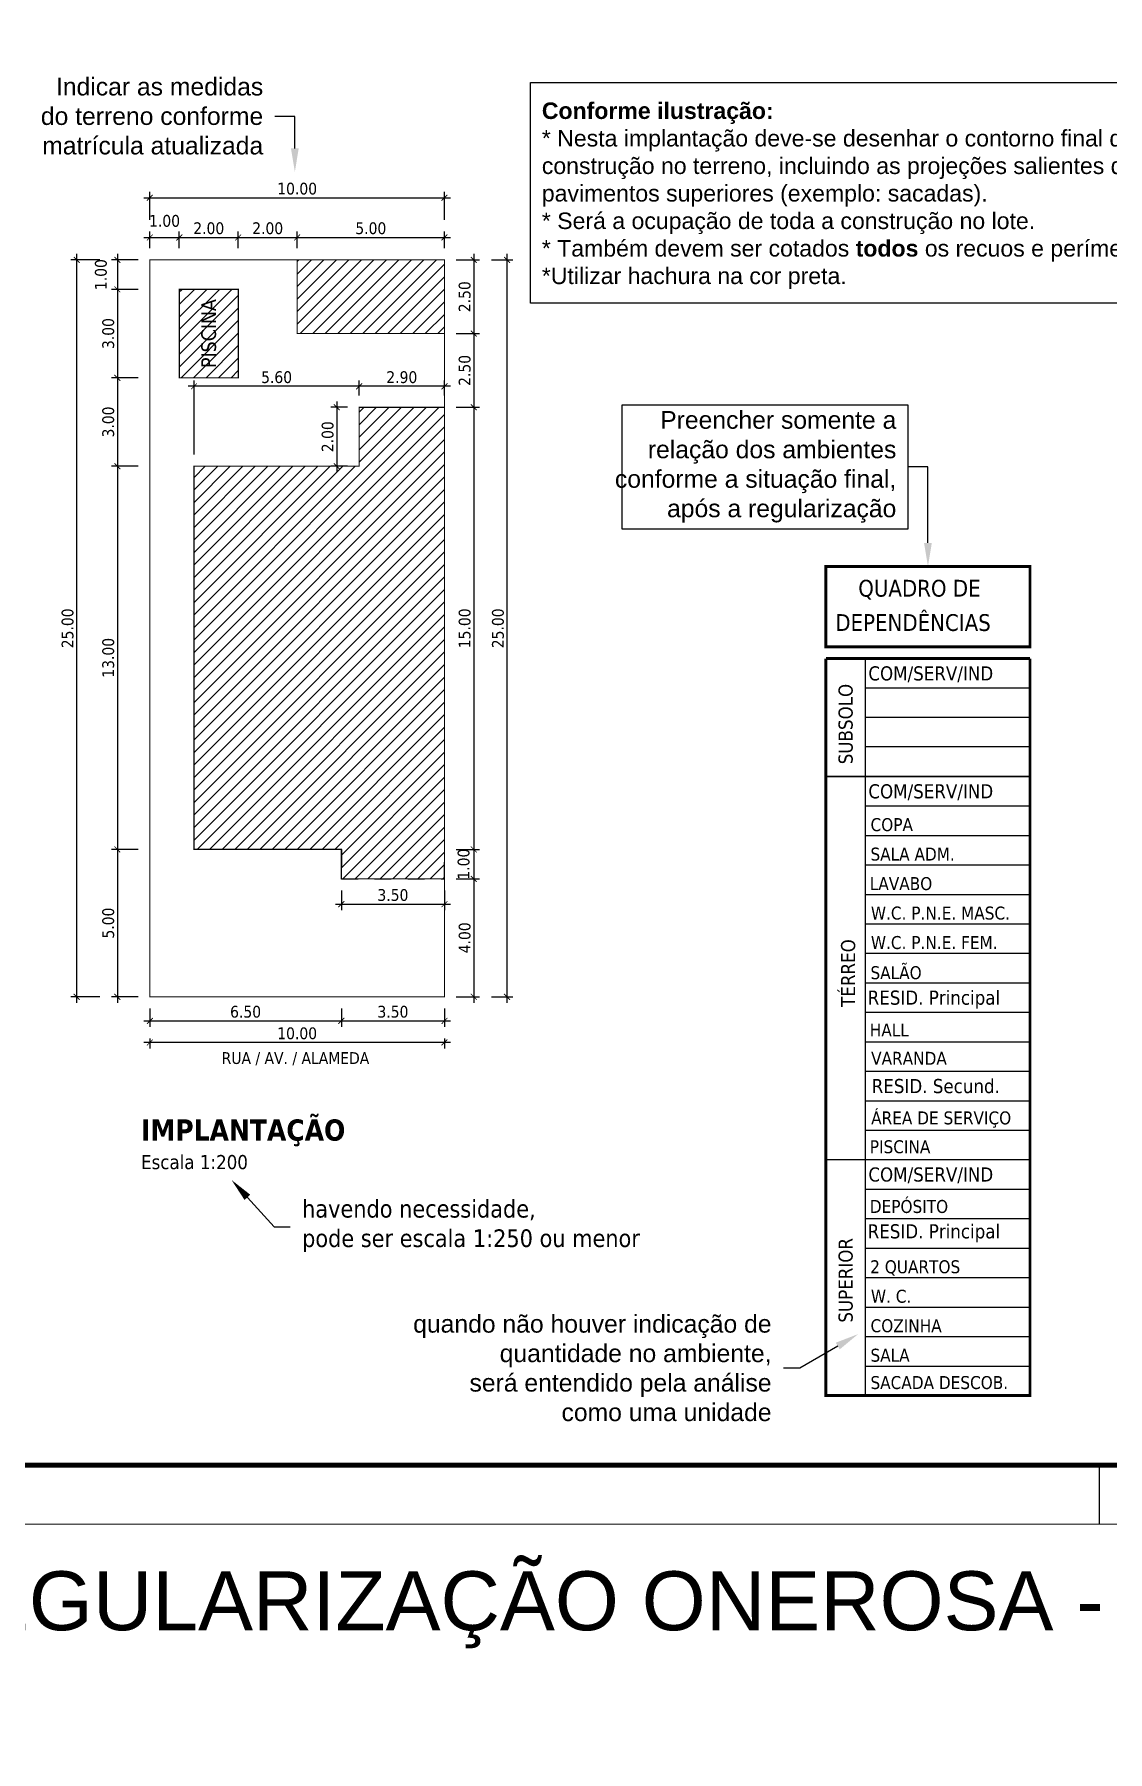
# Model space of a CAD drawing. Extents: x 1213.3 to 1312.5, y 1263.9 to 1309.5.
# Drawn here: x 1248.2 to 1266.42, y 1263.92 to 1293.05 of the extents above; entities that cross this region are included whole.
import ezdxf
from ezdxf import colors
from ezdxf.entities.mleader import LeaderData, LeaderLine
from ezdxf.enums import TextEntityAlignment as Align
from ezdxf.math import Vec2, Vec3

# ---------------------------------------------------------------- set-up
doc = ezdxf.new("R2010")
doc.units = 0
doc.linetypes.add('Tracejada', pattern=[0.564444, 0.282222, -0.282222])
doc.layers.add('Observações - NÃO PLOTAR', color=200, linetype='Continuous', plot=False)
doc.styles.add('_arial decreto', font='arial.ttf')
doc.styles.add('_tahoma decreto', font='tahoma.ttf')
doc.styles.add('MtX_Tahoma', font='tahomabd.ttf')
doc.dimstyles.new('200 COM LINHAS DECRETO', dxfattribs={"dimtxt": 0.2, "dimasz": 0.1, "dimexe": 0.1, "dimexo": 0.2, "dimgap": 0.05, "dimtad": 1, "dimlfac": 2, "dimzin": 4, "dimdsep": 46, "dimtxsty": '_tahoma decreto', "dimblk": 'ARCHTICK', "dimcen": 2, "dimdle": 0.1, "dimazin": 0, "dimtfac": 1, "dimtofl": 0, "dimtmove": 2, "dimatfit": 3, "dimldrblk": 'OPEN30', "dimfxl": 1, "dimtolj": 1, "dimtzin": 0, "dimarcsym": 0})
pattern_1 = [(45, (1250.16436, 1276.72004), (-0.106066, 0.106066), [])]

# ---------------------------------------------------------------- blocks, each defined once
blk = doc.blocks.new('_ArchTick')
at = {"color": 0, "linetype": 'ByBlock', "const_width": 0.15}
blk.add_lwpolyline([(-0.5, -0.5), (0.5, 0.5)], dxfattribs=at)
blk = doc.blocks.new('*D10')
at = {"color": 0, "lineweight": -2, "transparency": 16777216}
for p, q in [((1250.064, 1289.6), (1250.764, 1289.6)), ((1250.164, 1289.42), (1250.164, 1289.7)), ((1250.664, 1289.42), (1250.664, 1289.7))]:
    blk.add_line(p, q, dxfattribs=at)
at = {"layer": 'Defpoints', "color": 0, "ltscale": 2, "transparency": 16777216}
for p in [(1250.664, 1289.6), (1250.164, 1289.22), (1250.664, 1289.22)]:
    blk.add_point(p, dxfattribs=at)
at = {"color": 0, "lineweight": -2, "ltscale": 2, "transparency": 16777216, "xscale": 0.1, "yscale": 0.1, "zscale": 0.1, "rotation": 180}
blk.add_blockref('_ArchTick', (1250.164, 1289.6), dxfattribs=at)
at = {"color": 0, "lineweight": -2, "ltscale": 2, "transparency": 16777216, "xscale": 0.1, "yscale": 0.1, "zscale": 0.1}
blk.add_blockref('_ArchTick', (1250.664, 1289.6), dxfattribs=at)
at = {"color": 0, "ltscale": 2, "transparency": 16777216, "insert": (1250.414, 1289.88), "char_height": 0.2, "attachment_point": 5, "style": '_tahoma decreto'}
blk.add_mtext('\\A1;1.00', dxfattribs=at)
blk = doc.blocks.new('_Open30')
at = {"color": 0, "linetype": 'ByBlock', "lineweight": -2}
for p, q in [((-1, 0.27), (0, 0)), ((0, 0), (-1, -0.27)), ((0, 0), (-1, 0))]:
    blk.add_line(p, q, dxfattribs=at)
blk = doc.blocks.new('*D11')
at = {"color": 0, "lineweight": -2, "transparency": 16777216}
for p, q in [((1250.564, 1289.6), (1251.764, 1289.6)), ((1250.664, 1289.42), (1250.664, 1289.7)), ((1251.664, 1289.42), (1251.664, 1289.7))]:
    blk.add_line(p, q, dxfattribs=at)
at = {"layer": 'Defpoints', "color": 0, "ltscale": 2, "transparency": 16777216}
for p in [(1251.664, 1289.6), (1250.664, 1289.22), (1251.664, 1289.22)]:
    blk.add_point(p, dxfattribs=at)
at = {"color": 0, "lineweight": -2, "ltscale": 2, "transparency": 16777216, "xscale": 0.1, "yscale": 0.1, "zscale": 0.1, "rotation": 180}
blk.add_blockref('_ArchTick', (1250.664, 1289.6), dxfattribs=at)
at = {"color": 0, "lineweight": -2, "ltscale": 2, "transparency": 16777216, "xscale": 0.1, "yscale": 0.1, "zscale": 0.1}
blk.add_blockref('_ArchTick', (1251.664, 1289.6), dxfattribs=at)
at = {"color": 0, "ltscale": 2, "transparency": 16777216, "insert": (1251.164, 1289.755), "char_height": 0.2, "attachment_point": 5, "style": '_tahoma decreto'}
blk.add_mtext('\\A1;2.00', dxfattribs=at)
blk = doc.blocks.new('*D12')
at = {"color": 0, "lineweight": -2, "transparency": 16777216}
for p, q in [((1251.564, 1289.6), (1252.764, 1289.6)), ((1251.664, 1289.42), (1251.664, 1289.7)), ((1252.664, 1289.42), (1252.664, 1289.7))]:
    blk.add_line(p, q, dxfattribs=at)
at = {"layer": 'Defpoints', "color": 0, "ltscale": 2, "transparency": 16777216}
for p in [(1252.664, 1289.6), (1251.664, 1289.22), (1252.664, 1289.22)]:
    blk.add_point(p, dxfattribs=at)
at = {"color": 0, "lineweight": -2, "ltscale": 2, "transparency": 16777216, "xscale": 0.1, "yscale": 0.1, "zscale": 0.1, "rotation": 180}
blk.add_blockref('_ArchTick', (1251.664, 1289.6), dxfattribs=at)
at = {"color": 0, "lineweight": -2, "ltscale": 2, "transparency": 16777216, "xscale": 0.1, "yscale": 0.1, "zscale": 0.1}
blk.add_blockref('_ArchTick', (1252.664, 1289.6), dxfattribs=at)
at = {"color": 0, "ltscale": 2, "transparency": 16777216, "insert": (1252.164, 1289.755), "char_height": 0.2, "attachment_point": 5, "style": '_tahoma decreto'}
blk.add_mtext('\\A1;2.00', dxfattribs=at)
blk = doc.blocks.new('*D13')
at = {"color": 0, "lineweight": -2, "transparency": 16777216}
for p, q in [((1252.564, 1289.6), (1255.264, 1289.6)), ((1252.664, 1289.42), (1252.664, 1289.7)), ((1255.164, 1289.42), (1255.164, 1289.7))]:
    blk.add_line(p, q, dxfattribs=at)
at = {"layer": 'Defpoints', "color": 0, "ltscale": 2, "transparency": 16777216}
for p in [(1255.164, 1289.6), (1252.664, 1289.22), (1255.164, 1289.22)]:
    blk.add_point(p, dxfattribs=at)
at = {"color": 0, "lineweight": -2, "ltscale": 2, "transparency": 16777216, "xscale": 0.1, "yscale": 0.1, "zscale": 0.1, "rotation": 180}
blk.add_blockref('_ArchTick', (1252.664, 1289.6), dxfattribs=at)
at = {"color": 0, "lineweight": -2, "ltscale": 2, "transparency": 16777216, "xscale": 0.1, "yscale": 0.1, "zscale": 0.1}
blk.add_blockref('_ArchTick', (1255.164, 1289.6), dxfattribs=at)
at = {"color": 0, "ltscale": 2, "transparency": 16777216, "insert": (1253.914, 1289.755), "char_height": 0.2, "attachment_point": 5, "style": '_tahoma decreto'}
blk.add_mtext('\\A1;5.00', dxfattribs=at)
blk = doc.blocks.new('*D14')
at = {"color": 0, "lineweight": -2, "transparency": 16777216}
for p, q in [((1250.064, 1290.273), (1255.264, 1290.273)), ((1250.164, 1289.9), (1250.164, 1290.373)), ((1255.164, 1289.9), (1255.164, 1290.373))]:
    blk.add_line(p, q, dxfattribs=at)
at = {"layer": 'Defpoints', "color": 0, "ltscale": 2, "transparency": 16777216}
for p in [(1255.164, 1290.273), (1250.164, 1289.7), (1255.164, 1289.7)]:
    blk.add_point(p, dxfattribs=at)
at = {"color": 0, "lineweight": -2, "ltscale": 2, "transparency": 16777216, "xscale": 0.1, "yscale": 0.1, "zscale": 0.1, "rotation": 180}
blk.add_blockref('_ArchTick', (1250.164, 1290.273), dxfattribs=at)
at = {"color": 0, "lineweight": -2, "ltscale": 2, "transparency": 16777216, "xscale": 0.1, "yscale": 0.1, "zscale": 0.1}
blk.add_blockref('_ArchTick', (1255.164, 1290.273), dxfattribs=at)
at = {"color": 0, "ltscale": 2, "transparency": 16777216, "insert": (1252.664, 1290.427), "char_height": 0.2, "attachment_point": 5, "style": '_tahoma decreto'}
blk.add_mtext('\\A1;10.00', dxfattribs=at)
blk = doc.blocks.new('*D15')
at = {"color": 0, "lineweight": -2, "transparency": 16777216}
for p, q in [((1255.661, 1289.32), (1255.661, 1287.87)), ((1255.364, 1289.22), (1255.761, 1289.22)), ((1255.364, 1287.97), (1255.761, 1287.97))]:
    blk.add_line(p, q, dxfattribs=at)
at = {"layer": 'Defpoints', "color": 0, "ltscale": 2, "transparency": 16777216}
for p in [(1255.164, 1289.22), (1255.164, 1287.97), (1255.661, 1287.97)]:
    blk.add_point(p, dxfattribs=at)
at = {"color": 0, "lineweight": -2, "ltscale": 2, "transparency": 16777216, "xscale": 0.1, "yscale": 0.1, "zscale": 0.1}
for p, rotation in [((1255.661, 1289.22), 90), ((1255.661, 1287.97), 270)]:
    blk.add_blockref('_ArchTick', p, dxfattribs=dict(at, rotation=rotation))
at = {"color": 0, "ltscale": 2, "transparency": 16777216, "insert": (1255.507, 1288.595), "char_height": 0.2, "attachment_point": 5, "rotation": 90, "style": '_tahoma decreto'}
blk.add_mtext('\\A1;2.50', dxfattribs=at)
blk = doc.blocks.new('*D16')
at = {"color": 0, "lineweight": -2, "transparency": 16777216}
for p, q in [((1255.364, 1287.97), (1255.761, 1287.97)), ((1255.661, 1288.07), (1255.661, 1286.619)), ((1255.364, 1286.719), (1255.761, 1286.719))]:
    blk.add_line(p, q, dxfattribs=at)
at = {"layer": 'Defpoints', "color": 0, "ltscale": 2, "transparency": 16777216}
for p in [(1255.164, 1287.97), (1255.164, 1286.719), (1255.661, 1286.719)]:
    blk.add_point(p, dxfattribs=at)
at = {"color": 0, "lineweight": -2, "ltscale": 2, "transparency": 16777216, "xscale": 0.1, "yscale": 0.1, "zscale": 0.1}
for p, rotation in [((1255.661, 1287.97), 90), ((1255.661, 1286.719), 270)]:
    blk.add_blockref('_ArchTick', p, dxfattribs=dict(at, rotation=rotation))
at = {"color": 0, "ltscale": 2, "transparency": 16777216, "insert": (1255.507, 1287.345), "char_height": 0.2, "attachment_point": 5, "rotation": 90, "style": '_tahoma decreto'}
blk.add_mtext('\\A1;2.50', dxfattribs=at)
blk = doc.blocks.new('*D17')
at = {"color": 0, "lineweight": -2, "transparency": 16777216}
for p, q in [((1255.364, 1286.719), (1255.761, 1286.719)), ((1255.661, 1286.819), (1255.661, 1279.12)), ((1255.364, 1279.22), (1255.761, 1279.22))]:
    blk.add_line(p, q, dxfattribs=at)
at = {"layer": 'Defpoints', "color": 0, "ltscale": 2, "transparency": 16777216}
for p in [(1255.164, 1286.719), (1255.164, 1279.22), (1255.661, 1279.22)]:
    blk.add_point(p, dxfattribs=at)
at = {"color": 0, "lineweight": -2, "ltscale": 2, "transparency": 16777216, "xscale": 0.1, "yscale": 0.1, "zscale": 0.1}
for p, rotation in [((1255.661, 1286.719), 90), ((1255.661, 1279.22), 270)]:
    blk.add_blockref('_ArchTick', p, dxfattribs=dict(at, rotation=rotation))
at = {"color": 0, "ltscale": 2, "transparency": 16777216, "insert": (1255.507, 1282.97), "char_height": 0.2, "attachment_point": 5, "rotation": 90, "style": '_tahoma decreto'}
blk.add_mtext('\\A1;15.00', dxfattribs=at)
blk = doc.blocks.new('*D18')
at = {"color": 0, "lineweight": -2, "transparency": 16777216}
for p, q in [((1256.226, 1276.62), (1256.226, 1289.32)), ((1255.961, 1289.22), (1256.326, 1289.22)), ((1255.961, 1276.72), (1256.326, 1276.72))]:
    blk.add_line(p, q, dxfattribs=at)
at = {"layer": 'Defpoints', "color": 0, "ltscale": 2, "transparency": 16777216}
for p in [(1255.761, 1289.22), (1256.226, 1289.22), (1255.761, 1276.72)]:
    blk.add_point(p, dxfattribs=at)
at = {"color": 0, "lineweight": -2, "ltscale": 2, "transparency": 16777216, "xscale": 0.1, "yscale": 0.1, "zscale": 0.1}
for p, rotation in [((1256.226, 1289.22), 90), ((1256.226, 1276.72), 270)]:
    blk.add_blockref('_ArchTick', p, dxfattribs=dict(at, rotation=rotation))
at = {"color": 0, "ltscale": 2, "transparency": 16777216, "insert": (1256.072, 1282.97), "char_height": 0.2, "attachment_point": 5, "rotation": 90, "style": '_tahoma decreto'}
blk.add_mtext('\\A1;25.00', dxfattribs=at)
blk = doc.blocks.new('*D19')
at = {"color": 0, "lineweight": -2, "transparency": 16777216}
for p, q in [((1249.613, 1289.32), (1249.613, 1288.62)), ((1249.964, 1289.22), (1249.513, 1289.22)), ((1249.964, 1288.72), (1249.513, 1288.72))]:
    blk.add_line(p, q, dxfattribs=at)
at = {"layer": 'Defpoints', "color": 0, "ltscale": 2, "transparency": 16777216}
for p in [(1250.164, 1289.22), (1249.613, 1288.72), (1250.164, 1288.72)]:
    blk.add_point(p, dxfattribs=at)
at = {"color": 0, "lineweight": -2, "ltscale": 2, "transparency": 16777216, "xscale": 0.1, "yscale": 0.1, "zscale": 0.1}
for p, rotation in [((1249.613, 1289.22), 90), ((1249.613, 1288.72), 270)]:
    blk.add_blockref('_ArchTick', p, dxfattribs=dict(at, rotation=rotation))
at = {"color": 0, "ltscale": 2, "transparency": 16777216, "insert": (1249.334, 1288.97), "char_height": 0.2, "attachment_point": 5, "rotation": 90, "style": '_tahoma decreto'}
blk.add_mtext('\\A1;1.00', dxfattribs=at)
blk = doc.blocks.new('*D20')
at = {"color": 0, "lineweight": -2, "transparency": 16777216}
for p, q in [((1249.613, 1288.82), (1249.613, 1287.12)), ((1249.964, 1288.72), (1249.513, 1288.72)), ((1249.964, 1287.22), (1249.513, 1287.22))]:
    blk.add_line(p, q, dxfattribs=at)
at = {"layer": 'Defpoints', "color": 0, "ltscale": 2, "transparency": 16777216}
for p in [(1250.164, 1288.72), (1249.613, 1287.22), (1250.164, 1287.22)]:
    blk.add_point(p, dxfattribs=at)
at = {"color": 0, "lineweight": -2, "ltscale": 2, "transparency": 16777216, "xscale": 0.1, "yscale": 0.1, "zscale": 0.1}
for p, rotation in [((1249.613, 1288.72), 90), ((1249.613, 1287.22), 270)]:
    blk.add_blockref('_ArchTick', p, dxfattribs=dict(at, rotation=rotation))
at = {"color": 0, "ltscale": 2, "transparency": 16777216, "insert": (1249.459, 1287.97), "char_height": 0.2, "attachment_point": 5, "rotation": 90, "style": '_tahoma decreto'}
blk.add_mtext('\\A1;3.00', dxfattribs=at)
blk = doc.blocks.new('*D21')
at = {"color": 0, "lineweight": -2, "transparency": 16777216}
for p, q in [((1249.613, 1287.32), (1249.613, 1285.62)), ((1249.964, 1287.22), (1249.513, 1287.22)), ((1249.964, 1285.72), (1249.513, 1285.72))]:
    blk.add_line(p, q, dxfattribs=at)
at = {"layer": 'Defpoints', "color": 0, "ltscale": 2, "transparency": 16777216}
for p in [(1250.164, 1287.22), (1249.613, 1285.72), (1250.164, 1285.72)]:
    blk.add_point(p, dxfattribs=at)
at = {"color": 0, "lineweight": -2, "ltscale": 2, "transparency": 16777216, "xscale": 0.1, "yscale": 0.1, "zscale": 0.1}
for p, rotation in [((1249.613, 1287.22), 90), ((1249.613, 1285.72), 270)]:
    blk.add_blockref('_ArchTick', p, dxfattribs=dict(at, rotation=rotation))
at = {"color": 0, "ltscale": 2, "transparency": 16777216, "insert": (1249.459, 1286.47), "char_height": 0.2, "attachment_point": 5, "rotation": 90, "style": '_tahoma decreto'}
blk.add_mtext('\\A1;3.00', dxfattribs=at)
blk = doc.blocks.new('*D22')
at = {"color": 0, "lineweight": -2, "transparency": 16777216}
for p, q in [((1249.613, 1285.82), (1249.613, 1279.12)), ((1249.964, 1285.72), (1249.513, 1285.72)), ((1249.964, 1279.22), (1249.513, 1279.22))]:
    blk.add_line(p, q, dxfattribs=at)
at = {"layer": 'Defpoints', "color": 0, "ltscale": 2, "transparency": 16777216}
for p in [(1250.164, 1285.72), (1249.613, 1279.22), (1250.164, 1279.22)]:
    blk.add_point(p, dxfattribs=at)
at = {"color": 0, "lineweight": -2, "ltscale": 2, "transparency": 16777216, "xscale": 0.1, "yscale": 0.1, "zscale": 0.1}
for p, rotation in [((1249.613, 1285.72), 90), ((1249.613, 1279.22), 270)]:
    blk.add_blockref('_ArchTick', p, dxfattribs=dict(at, rotation=rotation))
at = {"color": 0, "ltscale": 2, "transparency": 16777216, "insert": (1249.459, 1282.47), "char_height": 0.2, "attachment_point": 5, "rotation": 90, "style": '_tahoma decreto'}
blk.add_mtext('\\A1;13.00', dxfattribs=at)
blk = doc.blocks.new('*D23')
at = {"color": 0, "lineweight": -2, "transparency": 16777216}
for p, q in [((1249.964, 1279.22), (1249.513, 1279.22)), ((1249.613, 1279.32), (1249.613, 1276.62)), ((1249.964, 1276.72), (1249.513, 1276.72))]:
    blk.add_line(p, q, dxfattribs=at)
at = {"layer": 'Defpoints', "color": 0, "ltscale": 2, "transparency": 16777216}
for p in [(1250.164, 1279.22), (1249.613, 1276.72), (1250.164, 1276.72)]:
    blk.add_point(p, dxfattribs=at)
at = {"color": 0, "lineweight": -2, "ltscale": 2, "transparency": 16777216, "xscale": 0.1, "yscale": 0.1, "zscale": 0.1}
for p, rotation in [((1249.613, 1279.22), 90), ((1249.613, 1276.72), 270)]:
    blk.add_blockref('_ArchTick', p, dxfattribs=dict(at, rotation=rotation))
at = {"color": 0, "ltscale": 2, "transparency": 16777216, "insert": (1249.459, 1277.97), "char_height": 0.2, "attachment_point": 5, "rotation": 90, "style": '_tahoma decreto'}
blk.add_mtext('\\A1;5.00', dxfattribs=at)
blk = doc.blocks.new('*D24')
at = {"color": 0, "lineweight": -2, "transparency": 16777216}
for p, q in [((1248.923, 1276.62), (1248.923, 1289.32)), ((1249.313, 1289.22), (1248.823, 1289.22)), ((1249.313, 1276.72), (1248.823, 1276.72))]:
    blk.add_line(p, q, dxfattribs=at)
at = {"layer": 'Defpoints', "color": 0, "ltscale": 2, "transparency": 16777216}
for p in [(1248.923, 1289.22), (1249.513, 1289.22), (1249.513, 1276.72)]:
    blk.add_point(p, dxfattribs=at)
at = {"color": 0, "lineweight": -2, "ltscale": 2, "transparency": 16777216, "xscale": 0.1, "yscale": 0.1, "zscale": 0.1}
for p, rotation in [((1248.923, 1289.22), 90), ((1248.923, 1276.72), 270)]:
    blk.add_blockref('_ArchTick', p, dxfattribs=dict(at, rotation=rotation))
at = {"color": 0, "ltscale": 2, "transparency": 16777216, "insert": (1248.769, 1282.97), "char_height": 0.2, "attachment_point": 5, "rotation": 90, "style": '_tahoma decreto'}
blk.add_mtext('\\A1;25.00', dxfattribs=at)
blk = doc.blocks.new('*D25')
at = {"color": 0, "lineweight": -2, "transparency": 16777216}
for p, q in [((1255.264, 1287.075), (1253.616, 1287.075)), ((1253.716, 1286.919), (1253.716, 1287.175)), ((1255.164, 1286.919), (1255.164, 1287.175))]:
    blk.add_line(p, q, dxfattribs=at)
at = {"layer": 'Defpoints', "color": 0, "ltscale": 2, "transparency": 16777216}
for p in [(1253.716, 1287.075), (1253.716, 1286.719), (1255.164, 1286.719)]:
    blk.add_point(p, dxfattribs=at)
at = {"color": 0, "lineweight": -2, "ltscale": 2, "transparency": 16777216, "xscale": 0.1, "yscale": 0.1, "zscale": 0.1, "rotation": 180}
blk.add_blockref('_ArchTick', (1253.716, 1287.075), dxfattribs=at)
at = {"color": 0, "lineweight": -2, "ltscale": 2, "transparency": 16777216, "xscale": 0.1, "yscale": 0.1, "zscale": 0.1}
blk.add_blockref('_ArchTick', (1255.164, 1287.075), dxfattribs=at)
at = {"color": 0, "ltscale": 2, "transparency": 16777216, "insert": (1254.44, 1287.229), "char_height": 0.2, "attachment_point": 5, "style": '_tahoma decreto'}
blk.add_mtext('\\A1;2.90', dxfattribs=at)
blk = doc.blocks.new('*D26')
at = {"color": 0, "lineweight": -2, "transparency": 16777216}
for p, q in [((1253.516, 1286.719), (1253.236, 1286.719)), ((1253.336, 1286.819), (1253.336, 1285.62)), ((1253.516, 1285.72), (1253.236, 1285.72))]:
    blk.add_line(p, q, dxfattribs=at)
at = {"layer": 'Defpoints', "color": 0, "ltscale": 2, "transparency": 16777216}
for p in [(1253.716, 1286.719), (1253.336, 1285.72), (1253.716, 1285.72)]:
    blk.add_point(p, dxfattribs=at)
at = {"color": 0, "lineweight": -2, "ltscale": 2, "transparency": 16777216, "xscale": 0.1, "yscale": 0.1, "zscale": 0.1}
for p, rotation in [((1253.336, 1286.719), 90), ((1253.336, 1285.72), 270)]:
    blk.add_blockref('_ArchTick', p, dxfattribs=dict(at, rotation=rotation))
at = {"color": 0, "ltscale": 2, "transparency": 16777216, "insert": (1253.182, 1286.22), "char_height": 0.2, "attachment_point": 5, "rotation": 90, "style": '_tahoma decreto'}
blk.add_mtext('\\A1;2.00', dxfattribs=at)
blk = doc.blocks.new('*D27')
at = {"color": 0, "lineweight": -2, "transparency": 16777216}
for p, q in [((1253.816, 1287.075), (1250.814, 1287.075)), ((1250.914, 1285.92), (1250.914, 1287.175)), ((1253.716, 1286.919), (1253.716, 1287.175))]:
    blk.add_line(p, q, dxfattribs=at)
at = {"layer": 'Defpoints', "color": 0, "ltscale": 2, "transparency": 16777216}
for p in [(1250.914, 1287.075), (1253.716, 1286.719), (1250.914, 1285.72)]:
    blk.add_point(p, dxfattribs=at)
at = {"color": 0, "lineweight": -2, "ltscale": 2, "transparency": 16777216, "xscale": 0.1, "yscale": 0.1, "zscale": 0.1, "rotation": 180}
blk.add_blockref('_ArchTick', (1250.914, 1287.075), dxfattribs=at)
at = {"color": 0, "lineweight": -2, "ltscale": 2, "transparency": 16777216, "xscale": 0.1, "yscale": 0.1, "zscale": 0.1}
blk.add_blockref('_ArchTick', (1253.716, 1287.075), dxfattribs=at)
at = {"color": 0, "ltscale": 2, "transparency": 16777216, "insert": (1252.315, 1287.229), "char_height": 0.2, "attachment_point": 5, "style": '_tahoma decreto'}
blk.add_mtext('\\A1;5.60', dxfattribs=at)
blk = doc.blocks.new('*D28')
at = {"color": 0, "lineweight": -2, "transparency": 16777216}
for p, q in [((1253.314, 1278.291), (1255.264, 1278.291)), ((1253.414, 1278.52), (1253.414, 1278.191)), ((1255.164, 1278.52), (1255.164, 1278.191))]:
    blk.add_line(p, q, dxfattribs=at)
at = {"layer": 'Defpoints', "color": 0, "ltscale": 2, "transparency": 16777216}
for p in [(1253.414, 1278.72), (1255.164, 1278.72), (1255.164, 1278.291)]:
    blk.add_point(p, dxfattribs=at)
at = {"color": 0, "lineweight": -2, "ltscale": 2, "transparency": 16777216, "xscale": 0.1, "yscale": 0.1, "zscale": 0.1, "rotation": 180}
blk.add_blockref('_ArchTick', (1253.414, 1278.291), dxfattribs=at)
at = {"color": 0, "lineweight": -2, "ltscale": 2, "transparency": 16777216, "xscale": 0.1, "yscale": 0.1, "zscale": 0.1}
blk.add_blockref('_ArchTick', (1255.164, 1278.291), dxfattribs=at)
at = {"color": 0, "ltscale": 2, "transparency": 16777216, "insert": (1254.289, 1278.445), "char_height": 0.2, "attachment_point": 5, "style": '_tahoma decreto'}
blk.add_mtext('\\A1;3.50', dxfattribs=at)
blk = doc.blocks.new('*D29')
at = {"color": 0, "lineweight": -2, "transparency": 16777216}
for p, q in [((1255.364, 1279.22), (1255.761, 1279.22)), ((1255.661, 1279.32), (1255.661, 1278.62)), ((1255.364, 1278.72), (1255.761, 1278.72))]:
    blk.add_line(p, q, dxfattribs=at)
at = {"layer": 'Defpoints', "color": 0, "ltscale": 2, "transparency": 16777216}
for p in [(1255.164, 1279.22), (1255.164, 1278.72), (1255.661, 1278.72)]:
    blk.add_point(p, dxfattribs=at)
at = {"color": 0, "lineweight": -2, "ltscale": 2, "transparency": 16777216, "xscale": 0.1, "yscale": 0.1, "zscale": 0.1}
for p, rotation in [((1255.661, 1279.22), 90), ((1255.661, 1278.72), 270)]:
    blk.add_blockref('_ArchTick', p, dxfattribs=dict(at, rotation=rotation))
at = {"color": 0, "ltscale": 2, "transparency": 16777216, "insert": (1255.489, 1278.97), "char_height": 0.2, "attachment_point": 5, "rotation": 90, "style": '_tahoma decreto'}
blk.add_mtext('\\A1;1.00', dxfattribs=at)
blk = doc.blocks.new('*D30')
at = {"color": 0, "lineweight": -2, "transparency": 16777216}
for p, q in [((1255.661, 1278.82), (1255.661, 1276.62)), ((1255.364, 1278.72), (1255.761, 1278.72)), ((1255.364, 1276.72), (1255.761, 1276.72))]:
    blk.add_line(p, q, dxfattribs=at)
at = {"layer": 'Defpoints', "color": 0, "ltscale": 2, "transparency": 16777216}
for p in [(1255.164, 1278.72), (1255.164, 1276.72), (1255.661, 1276.72)]:
    blk.add_point(p, dxfattribs=at)
at = {"color": 0, "lineweight": -2, "ltscale": 2, "transparency": 16777216, "xscale": 0.1, "yscale": 0.1, "zscale": 0.1}
for p, rotation in [((1255.661, 1278.72), 90), ((1255.661, 1276.72), 270)]:
    blk.add_blockref('_ArchTick', p, dxfattribs=dict(at, rotation=rotation))
at = {"color": 0, "ltscale": 2, "transparency": 16777216, "insert": (1255.507, 1277.72), "char_height": 0.2, "attachment_point": 5, "rotation": 90, "style": '_tahoma decreto'}
blk.add_mtext('\\A1;4.00', dxfattribs=at)
blk = doc.blocks.new('*D31')
at = {"color": 0, "lineweight": -2, "transparency": 16777216}
for p, q in [((1250.164, 1276.52), (1250.164, 1276.211)), ((1253.414, 1276.52), (1253.414, 1276.211)), ((1250.064, 1276.311), (1253.514, 1276.311))]:
    blk.add_line(p, q, dxfattribs=at)
at = {"layer": 'Defpoints', "color": 0, "ltscale": 2, "transparency": 16777216}
for p in [(1250.164, 1276.72), (1253.414, 1276.72), (1253.414, 1276.311)]:
    blk.add_point(p, dxfattribs=at)
at = {"color": 0, "lineweight": -2, "ltscale": 2, "transparency": 16777216, "xscale": 0.1, "yscale": 0.1, "zscale": 0.1, "rotation": 180}
blk.add_blockref('_ArchTick', (1250.164, 1276.311), dxfattribs=at)
at = {"color": 0, "lineweight": -2, "ltscale": 2, "transparency": 16777216, "xscale": 0.1, "yscale": 0.1, "zscale": 0.1}
blk.add_blockref('_ArchTick', (1253.414, 1276.311), dxfattribs=at)
at = {"color": 0, "ltscale": 2, "transparency": 16777216, "insert": (1251.789, 1276.465), "char_height": 0.2, "attachment_point": 5, "style": '_tahoma decreto'}
blk.add_mtext('\\A1;6.50', dxfattribs=at)
blk = doc.blocks.new('*D32')
at = {"color": 0, "lineweight": -2, "transparency": 16777216}
for p, q in [((1253.414, 1276.52), (1253.414, 1276.211)), ((1255.164, 1276.52), (1255.164, 1276.211)), ((1253.314, 1276.311), (1255.264, 1276.311))]:
    blk.add_line(p, q, dxfattribs=at)
at = {"layer": 'Defpoints', "color": 0, "ltscale": 2, "transparency": 16777216}
for p in [(1253.414, 1276.72), (1255.164, 1276.72), (1255.164, 1276.311)]:
    blk.add_point(p, dxfattribs=at)
at = {"color": 0, "lineweight": -2, "ltscale": 2, "transparency": 16777216, "xscale": 0.1, "yscale": 0.1, "zscale": 0.1, "rotation": 180}
blk.add_blockref('_ArchTick', (1253.414, 1276.311), dxfattribs=at)
at = {"color": 0, "lineweight": -2, "ltscale": 2, "transparency": 16777216, "xscale": 0.1, "yscale": 0.1, "zscale": 0.1}
blk.add_blockref('_ArchTick', (1255.164, 1276.311), dxfattribs=at)
at = {"color": 0, "ltscale": 2, "transparency": 16777216, "insert": (1254.289, 1276.465), "char_height": 0.2, "attachment_point": 5, "style": '_tahoma decreto'}
blk.add_mtext('\\A1;3.50', dxfattribs=at)
blk = doc.blocks.new('*D33')
at = {"color": 0, "lineweight": -2, "transparency": 16777216}
for p, q in [((1255.264, 1275.945), (1250.064, 1275.945)), ((1250.164, 1276.011), (1250.164, 1275.845)), ((1255.164, 1276.011), (1255.164, 1275.845))]:
    blk.add_line(p, q, dxfattribs=at)
at = {"layer": 'Defpoints', "color": 0, "ltscale": 2, "transparency": 16777216}
for p in [(1250.164, 1276.211), (1255.164, 1276.211), (1250.164, 1275.945)]:
    blk.add_point(p, dxfattribs=at)
at = {"color": 0, "lineweight": -2, "ltscale": 2, "transparency": 16777216, "xscale": 0.1, "yscale": 0.1, "zscale": 0.1, "rotation": 180}
blk.add_blockref('_ArchTick', (1250.164, 1275.945), dxfattribs=at)
at = {"color": 0, "lineweight": -2, "ltscale": 2, "transparency": 16777216, "xscale": 0.1, "yscale": 0.1, "zscale": 0.1}
blk.add_blockref('_ArchTick', (1255.164, 1275.945), dxfattribs=at)
at = {"color": 0, "ltscale": 2, "transparency": 16777216, "insert": (1252.664, 1276.099), "char_height": 0.2, "attachment_point": 5, "style": '_tahoma decreto'}
blk.add_mtext('\\A1;10.00', dxfattribs=at)
blk = doc.blocks.new('NÃO PLOTAR')
at = {"layer": 'Observações - NÃO PLOTAR', "color": 200}
for points in [[(1256.625, 1292.23), (1267.635, 1292.23), (1267.635, 1288.485), (1256.625, 1288.485)], [(1258.173, 1284.659), (1263.031, 1284.659), (1263.031, 1286.757), (1258.173, 1286.757)]]:
    blk.add_lwpolyline(points, close=True, dxfattribs=at)
at = {"layer": 'Observações - NÃO PLOTAR', "color": 200, "insert": (1256.816, 1291.89), "char_height": 0.28, "width": 10.93878, "attachment_point": 1, "style": '_arial decreto'}
blk.add_mtext('{\\fArial|b1|i0|c0|p34;Conforme ilustração: }\\P* Nesta implantação deve-se desenhar o contorno final da construção no terreno, incluindo as projeções salientes dos pavimentos superiores (exemplo: sacadas).\\P* Será a ocupação de toda a construção no lote.\\P* Também devem ser cotados {\\fArial|b1|i0|c0|p34;todos} os recuos e perímetros.\\P*Utilizar hachura na cor preta.', dxfattribs=at)
at = {"layer": 'Observações - NÃO PLOTAR', "color": 200}
ml = blk.add_multileader_mtext('Standard', dxfattribs=at)
ml.set_content('Indicar as medidas do terreno conforme matrícula atualizada', color=200, style='_arial decreto')
ml.set_leader_properties(linetype='ByLayer', lineweight=-1)
ml.build(insert=Vec2(0, 0))
ml.multileader.update_dxf_attribs({"text_left_attachment_type": 2, "text_right_attachment_type": 2, "text_top_attachment_type": 0, "text_bottom_attachment_type": 0, "dogleg_length": 0.1, "arrow_head_size": 0.4})
ctx = ml.context
ctx.base_point, ctx.char_height, ctx.arrow_head_size, ctx.landing_gap_size, ctx.plane_origin = Vec3(1248.145, 1291.653), 0.3, 0.4, 0.2, Vec3(1247.218, 1287.537)
ctx.left_attachment, ctx.right_attachment, ctx.text_align_type = 2, 2, 2
notes = []
notes.append((ctx, [(0, (1, 1, 0), (1252.624, 1291.653), (-1, 0), 0.336, [(0, [(1252.625, 1290.712)], 256, [])])]))
ctx.mtext.insert, ctx.mtext.width, ctx.mtext.defined_height, ctx.mtext.alignment, ctx.mtext.flow_direction = Vec3(1252.088, 1292.309), 3.80105, 0.955, 3, 5
ml = blk.add_multileader_mtext('Standard', dxfattribs=at)
ml.set_content('Preencher somente a relação dos ambientes conforme a situação final, após a regularização', color=200, style='_arial decreto')
ml.set_leader_properties(linetype='ByLayer', lineweight=-1)
ml.build(insert=Vec2(0, 0))
ml.multileader.update_dxf_attribs({"text_left_attachment_type": 2, "text_right_attachment_type": 2, "text_top_attachment_type": 0, "text_bottom_attachment_type": 0, "dogleg_length": 0.1, "arrow_head_size": 0.4})
ctx = ml.context
ctx.base_point, ctx.char_height, ctx.arrow_head_size, ctx.landing_gap_size, ctx.plane_origin = Vec3(1257.909, 1285.708), 0.3, 0.4, 0.2, Vec3(1257.961, 1280.844)
ctx.left_attachment, ctx.right_attachment, ctx.text_align_type = 2, 2, 2
notes.append((ctx, [(0, (1, 1, 0), (1263.367, 1285.708), (-1, 0), 0.336, [(0, [(1263.368, 1284.019)], 256, [])])]))
ctx.mtext.insert, ctx.mtext.width, ctx.mtext.defined_height, ctx.mtext.alignment, ctx.mtext.flow_direction = Vec3(1262.831, 1286.655), 4.84695, 2.232, 3, 5
ml = blk.add_multileader_mtext('Standard', dxfattribs=at)
ml.set_content('{\\fTahoma|b0|i0|c0|p34;havendo necessidade,\\Ppode ser escala 1:250 ou menor}', color=200, style='_arial decreto')
ml.set_leader_properties(linetype='ByLayer', lineweight=-1)
ml.build(insert=Vec2(0, 0))
ml.multileader.update_dxf_attribs({"text_left_attachment_type": 2, "text_right_attachment_type": 2, "text_top_attachment_type": 0, "text_bottom_attachment_type": 0, "dogleg_length": 0.1, "arrow_head_size": 0.4})
ctx = ml.context
ctx.base_point, ctx.char_height, ctx.arrow_head_size, ctx.landing_gap_size, ctx.plane_origin = Vec3(1252.548, 1272.82), 0.3, 0.4, 0.2, Vec3(1255.082, 1273.373)
ctx.left_attachment, ctx.right_attachment = 2, 2
notes.append((ctx, [(0, (1, 1, 0), (1252.275, 1272.82), (1, 0), 0.273, [(0, [(1251.55, 1273.613)], 256, [])])]))
ctx.mtext.insert, ctx.mtext.flow_direction = Vec3(1252.748, 1273.275), 5
ml = blk.add_multileader_mtext('Standard', dxfattribs=at)
ml.set_content('quando não houver indicação de\\Pquantidade no ambiente, \\Pserá entendido pela análise \\Pcomo uma unidade', color=200, style='_arial decreto')
ml.set_leader_properties(linetype='ByLayer', lineweight=-1)
ml.build(insert=Vec2(0, 0))
ml.multileader.update_dxf_attribs({"text_left_attachment_type": 2, "text_right_attachment_type": 2, "text_top_attachment_type": 0, "text_bottom_attachment_type": 0, "dogleg_length": 0.1, "arrow_head_size": 0.4})
ctx = ml.context
ctx.base_point, ctx.char_height, ctx.arrow_head_size, ctx.landing_gap_size, ctx.plane_origin = Vec3(1254.464, 1270.42), 0.3, 0.4, 0.2, Vec3(1249.498, 1272.697)
ctx.left_attachment, ctx.right_attachment, ctx.text_align_type = 2, 2, 2
notes.append((ctx, [(0, (1, 1, 0), (1261.196, 1270.42), (-1, 0), 0.282, [(0, [(1262.183, 1270.998)], 256, [])])]))
ctx.mtext.insert, ctx.mtext.alignment, ctx.mtext.flow_direction = Vec3(1260.714, 1271.323), 3, 5
for ctx, leaders in notes:
    for number, flags, end, landing, length, lines in leaders:
        leader = LeaderData()
        leader.index, (leader.has_last_leader_line, leader.has_dogleg_vector, leader.attachment_direction) = number, flags
        leader.last_leader_point, leader.dogleg_vector, leader.dogleg_length = Vec3(end), Vec3(landing), length
        for number, points, colour, breaks in lines:
            line = LeaderLine()
            line.index, line.vertices, line.color, line.breaks = number, Vec3.list(points), colors.encode_raw_color(colour), breaks
            leader.lines.append(line)
        ctx.leaders.append(leader)

msp = doc.modelspace()

# ---------------------------------------------------------------- hatches: boundary and pattern name
h = msp.add_hatch()
h.set_pattern_fill('_USER,_I', scale=0.15, angle=45, style=2, pattern_type=0)
h.set_pattern_definition(pattern_1)
h.paths.add_polyline_path([(1252.6644, 1287.97), (1255.1644, 1287.97), (1255.1644, 1289.22), (1252.6644, 1289.22)])
h = msp.add_hatch()
h.set_pattern_fill('_USER,_I', scale=0.15, angle=45, style=2, pattern_type=0)
h.set_pattern_definition(pattern_1)
h.paths.add_polyline_path([(1250.6644, 1287.22), (1251.6644, 1287.22), (1251.6644, 1288.72), (1250.6644, 1288.72)])
h = msp.add_hatch()
h.set_pattern_fill('_USER,_I', scale=0.15, angle=45, style=2, pattern_type=0)
h.set_pattern_definition(pattern_1)
h.paths.add_polyline_path([(1255.1644, 1279.22), (1255.1644, 1278.72), (1254.4144, 1278.72), (1253.4144, 1278.72), (1253.4144, 1279.22), (1252.6644, 1279.22), (1250.9144, 1279.22), (1250.9144, 1285.72), (1253.7162, 1285.72), (1253.7162, 1286.719), (1255.1644, 1286.719)])

# ---------------------------------------------------------------- linework, layer by layer
at = {"color": 7}
for p, q in [((1262.3039, 1282.457), (1262.3039, 1269.957)), ((1266.271, 1268.7748), (1266.271, 1267.7748))]:
    msp.add_line(p, q, dxfattribs=at)
at = {"color": 9, "true_color": 0xc7c7c7}
for p, q in [((1265.0998, 1281.957), (1262.3039, 1281.957)), ((1265.0998, 1281.457), (1262.3039, 1281.457)), ((1265.0998, 1280.957), (1262.3039, 1280.957)), ((1262.3039, 1279.957), (1265.0998, 1279.957)), ((1262.3039, 1279.457), (1265.0998, 1279.457)), ((1262.3039, 1278.957), (1265.0998, 1278.957)), ((1262.3039, 1278.457), (1265.0998, 1278.457)), ((1262.3039, 1277.957), (1265.0998, 1277.957)), ((1262.3039, 1277.457), (1265.0998, 1277.457)), ((1262.3039, 1276.957), (1265.0998, 1276.957)), ((1262.3039, 1276.457), (1265.0998, 1276.457)), ((1262.3039, 1275.957), (1265.0998, 1275.957)), ((1262.3039, 1275.457), (1265.0998, 1275.457)), ((1262.3039, 1274.957), (1265.0998, 1274.957)), ((1262.3039, 1274.457), (1265.0998, 1274.457)), ((1262.3039, 1273.457), (1265.0998, 1273.457)), ((1262.3039, 1272.957), (1265.0998, 1272.957)), ((1262.3039, 1272.457), (1265.0998, 1272.457)), ((1262.3039, 1271.957), (1265.0998, 1271.957)), ((1262.3039, 1271.957), (1265.0998, 1271.957)), ((1262.3039, 1271.457), (1265.0998, 1271.457)), ((1262.3039, 1270.957), (1265.0998, 1270.957)), ((1262.3039, 1270.457), (1265.0998, 1270.457))]:
    msp.add_line(p, q, dxfattribs=at)
at = {"color": 7, "lineweight": 9}
msp.add_lwpolyline([(1215.771, 1267.7748), (1215.771, 1306.7748), (1305.771, 1306.7748), (1305.771, 1267.7748), (1215.771, 1267.7748)], close=True, dxfattribs=at)
for points, const_width in [([(1216.771, 1268.7748), (1302.271, 1268.7748), (1302.271, 1305.7748), (1216.771, 1305.7748), (1216.771, 1268.7748)], 0.08), ([(1261.6365, 1282.657), (1265.0998, 1282.657), (1265.0998, 1284.0192), (1261.6365, 1284.0192)], 0.05)]:
    msp.add_lwpolyline(points, close=True, dxfattribs=dict(at, const_width=const_width))
at = {"color": 7, "const_width": 0.02}
for points in [[(1250.1644, 1289.22), (1255.1644, 1289.22), (1255.1644, 1276.72), (1250.1644, 1276.72)], [(1252.6644, 1287.97), (1255.1644, 1287.97), (1255.1644, 1289.22), (1252.6644, 1289.22)], [(1250.6644, 1287.22), (1251.6644, 1287.22), (1251.6644, 1288.72), (1250.6644, 1288.72)], [(1250.9144, 1279.22), (1250.9144, 1285.72), (1253.7162, 1285.72), (1253.7162, 1286.719), (1255.1644, 1286.719), (1255.1644, 1279.22), (1255.1644, 1279.22), (1255.1644, 1278.72), (1253.4144, 1278.72), (1253.4144, 1279.22), (1250.9144, 1279.22)]]:
    msp.add_lwpolyline(points, close=True, dxfattribs=at)
at = {"color": 7, "lineweight": 9}
msp.add_lwpolyline([(1265.0998, 1282.457, 0.05, 0.05, 0), (1265.0998, 1269.957, 0.05, 0.05, 0), (1261.6365, 1269.957, 0.05, 0.05, 0), (1261.6365, 1282.457, 0, 0, 0)], format="xyseb", close=True, dxfattribs=at)
for points, const_width in [([(1261.6365, 1282.457), (1265.0998, 1282.457)], 0.05), ([(1261.6365, 1280.457), (1265.0998, 1280.457)], 0.025), ([(1261.6365, 1273.957), (1265.0998, 1273.957)], 0.025)]:
    msp.add_lwpolyline(points, dxfattribs=dict(at, const_width=const_width))
at = {"color": 7, "linetype": 'Tracejada'}
msp.add_lwpolyline([(1253.4144, 1279.22), (1253.4144, 1278.72), (1255.1644, 1278.72), (1255.1644, 1279.22)], dxfattribs=at)

# ---------------------------------------------------------------- block references
at = {"ltscale": 2}
msp.add_blockref('NÃO PLOTAR', (0, 0), dxfattribs=at)

# ---------------------------------------------------------------- texts
at = {"color": 7, "linetype": 'Continuous', "lineweight": 0}
for s, height, style, p in [('QUADRO DE ', 0.285, 'MtX_Tahoma', (1262.1856, 1283.5077)), ('DEPENDÊNCIAS', 0.285, 'MtX_Tahoma', (1261.796, 1282.9255)), ('RUA / AV. / ALAMEDA', 0.2, '_tahoma decreto', (1251.3828, 1275.5805))]:
    msp.add_text(s, height=height, dxfattribs=dict(at, style=style)).set_placement(p)
at = {"color": 7, "lineweight": 9}
for s, height, style, p in [('COM/SERV/IND', 0.24, 'MtX_Tahoma', (1262.3574, 1282.0856)), ('COM/SERV/IND', 0.24, 'MtX_Tahoma', (1262.3574, 1280.0856)), ('COPA', 0.22, '_tahoma decreto', (1262.3942, 1279.5303)), ('SALA ADM.', 0.22, '_tahoma decreto', (1262.3926, 1279.0303)), ('LAVABO', 0.22, '_tahoma decreto', (1262.3816, 1278.5303)), ('W.C. P.N.E. MASC.', 0.22, '_tahoma decreto', (1262.4001, 1278.0303)), ('W.C. P.N.E. FEM.', 0.22, '_tahoma decreto', (1262.4001, 1277.5303)), ('SALÃO', 0.22, '_tahoma decreto', (1262.3926, 1277.0188)), ('RESID. Principal', 0.24, 'MtX_Tahoma', (1262.3448, 1276.5856)), ('HALL', 0.22, '_tahoma decreto', (1262.3816, 1276.0467)), ('VARANDA', 0.22, '_tahoma decreto', (1262.4039, 1275.5663)), ('RESID. Secund.', 0.24, 'MtX_Tahoma', (1262.414, 1275.0856)), ('ÁREA DE SERVIÇO', 0.22, '_tahoma decreto', (1262.4039, 1274.5555)), ('PISCINA', 0.22, '_tahoma decreto', (1262.3816, 1274.0663)), ('COM/SERV/IND', 0.24, 'MtX_Tahoma', (1262.3574, 1273.5856)), ('DEPÓSITO', 0.22, '_tahoma decreto', (1262.3816, 1273.0531)), ('RESID. Principal', 0.24, 'MtX_Tahoma', (1262.3448, 1272.6216)), ('2 QUARTOS', 0.22, '_tahoma decreto', (1262.3878, 1272.0303)), ('W. C.', 0.22, '_tahoma decreto', (1262.4001, 1271.5303)), ('COZINHA', 0.22, '_tahoma decreto', (1262.3942, 1271.0303)), ('SALA', 0.22, '_tahoma decreto', (1262.3926, 1270.5303)), ('SACADA DESCOB.', 0.22, '_tahoma decreto', (1262.3926, 1270.0663))]:
    msp.add_text(s, height=height, dxfattribs=dict(at, style=style)).set_placement(p)
at = {"color": 7, "lineweight": 9, "style": 'MtX_Tahoma'}
for s, p in [('SUBSOLO', (1262.0902, 1280.6637)), ('TÉRREO', (1262.1329, 1276.5497)), ('SUPERIOR', (1262.0902, 1271.1924))]:
    msp.add_text(s, height=0.24, rotation=90, dxfattribs=at).set_placement(p)
at = {"ltscale": 2, "style": '_arial decreto'}
msp.add_text('PROJETO SIMPLIFICADO REGULARIZAÇÃO ONEROSA - DEMAIS USOS NÃO RESIDENCIAIS', height=1, dxfattribs=at).set_placement((1259.521, 1265.9745), align=Align.CENTER)
at = {"color": 7, "linetype": 'Continuous', "lineweight": 0, "insert": (1251.1644, 1287.97), "char_height": 0.25, "attachment_point": 5, "rotation": 90, "style": '_tahoma decreto'}
msp.add_mtext('\\pxqc;PISCINA', dxfattribs=at)
at = {"color": 7, "linetype": 'Continuous', "lineweight": 0, "attachment_point": 7, "style": '_tahoma decreto'}
for s, insert, char_height in [('{\\fTahoma|b1|i0|c0|p34;IMPLANTAÇÃO}', (1250.0152, 1274.1832), 0.36), ('\\pxql;Escala 1:200', (1250.0152, 1273.7914), 0.24)]:
    msp.add_mtext(s, dxfattribs=dict(at, insert=insert, char_height=char_height))

# ---------------------------------------------------------------- dimensions: what is measured, and where the dimension line sits
at = {"color": 7}
for base, p1, p2, picture, middle in [((1255.1644, 1290.2726), (1250.1644, 1289.7004), (1255.1644, 1289.7004), '*D14', (1252.6644, 1290.4267)), ((1250.6644, 1289.6004), (1250.1644, 1289.22), (1250.6644, 1289.22), '*D10', (1250.4144, 1289.8795)), ((1251.6644, 1289.6004), (1250.6644, 1289.22), (1251.6644, 1289.22), '*D11', (1251.1644, 1289.7546)), ((1252.6644, 1289.6004), (1251.6644, 1289.22), (1252.6644, 1289.22), '*D12', (1252.1644, 1289.7546)), ((1255.1644, 1289.6004), (1252.6644, 1289.22), (1255.1644, 1289.22), '*D13', (1253.9144, 1289.7545)), ((1250.9144, 1287.0752), (1253.7162, 1286.719), (1250.9144, 1285.72), '*D27', (1252.3153, 1287.2293)), ((1253.7162, 1287.0752), (1255.1644, 1286.719), (1253.7162, 1286.719), '*D25', (1254.4403, 1287.2294)), ((1255.1644, 1278.2908), (1253.4144, 1278.72), (1255.1644, 1278.72), '*D28', (1254.2894, 1278.445)), ((1253.4144, 1276.311), (1250.1644, 1276.72), (1253.4144, 1276.72), '*D31', (1251.7894, 1276.4651)), ((1255.1644, 1276.311), (1253.4144, 1276.72), (1255.1644, 1276.72), '*D32', (1254.2894, 1276.4651)), ((1250.1644, 1275.9452), (1255.1644, 1276.211), (1250.1644, 1276.211), '*D33', (1252.6644, 1276.0993))]:
    dim = msp.add_linear_dim(base=base, p1=p1, p2=p2, dimstyle='200 COM LINHAS DECRETO', dxfattribs=at)
    dim.commit()
    dim.dimension.update_dxf_attribs({"geometry": picture, "text_midpoint": middle})
for base, p1, p2, picture, middle in [((1248.9227, 1289.22), (1249.5132, 1276.72), (1249.5132, 1289.22), '*D24', (1248.7686, 1282.97)), ((1249.6132, 1288.72), (1250.1644, 1289.22), (1250.1644, 1288.72), '*D19', (1249.3341, 1288.97)), ((1255.6614, 1287.97), (1255.1644, 1289.22), (1255.1644, 1287.97), '*D15', (1255.5072, 1288.595)), ((1256.2258, 1289.22), (1255.7614, 1276.72), (1255.7614, 1289.22), '*D18', (1256.0717, 1282.97)), ((1249.6132, 1287.22), (1250.1644, 1288.72), (1250.1644, 1287.22), '*D20', (1249.459, 1287.97)), ((1255.6614, 1286.719), (1255.1644, 1287.97), (1255.1644, 1286.719), '*D16', (1255.5072, 1287.3445)), ((1249.6132, 1285.72), (1250.1644, 1287.22), (1250.1644, 1285.72), '*D21', (1249.459, 1286.47)), ((1253.3358, 1285.72), (1253.7162, 1286.719), (1253.7162, 1285.72), '*D26', (1253.1816, 1286.2195)), ((1255.6614, 1279.22), (1255.1644, 1286.719), (1255.1644, 1279.22), '*D17', (1255.5073, 1282.9695)), ((1249.6132, 1279.22), (1250.1644, 1285.72), (1250.1644, 1279.22), '*D22', (1249.459, 1282.47)), ((1249.6132, 1276.72), (1250.1644, 1279.22), (1250.1644, 1276.72), '*D23', (1249.4591, 1277.97)), ((1255.6614, 1276.72), (1255.1644, 1278.72), (1255.1644, 1276.72), '*D30', (1255.5073, 1277.72))]:
    dim = msp.add_linear_dim(base=base, p1=p1, p2=p2, angle=90, dimstyle='200 COM LINHAS DECRETO', dxfattribs=at)
    dim.commit()
    dim.dimension.update_dxf_attribs({"geometry": picture, "text_midpoint": middle})
dim = msp.add_linear_dim(base=(1255.6614, 1278.72), p1=(1255.1644, 1279.22), p2=(1255.1644, 1278.72), angle=90, dimstyle='200 COM LINHAS DECRETO', dxfattribs=at)
dim.commit()
dim.dimension.update_dxf_attribs({"geometry": '*D29', "text_midpoint": (1255.4885, 1278.97), "dimtype": 160})

doc.saveas('drawing.dxf')
